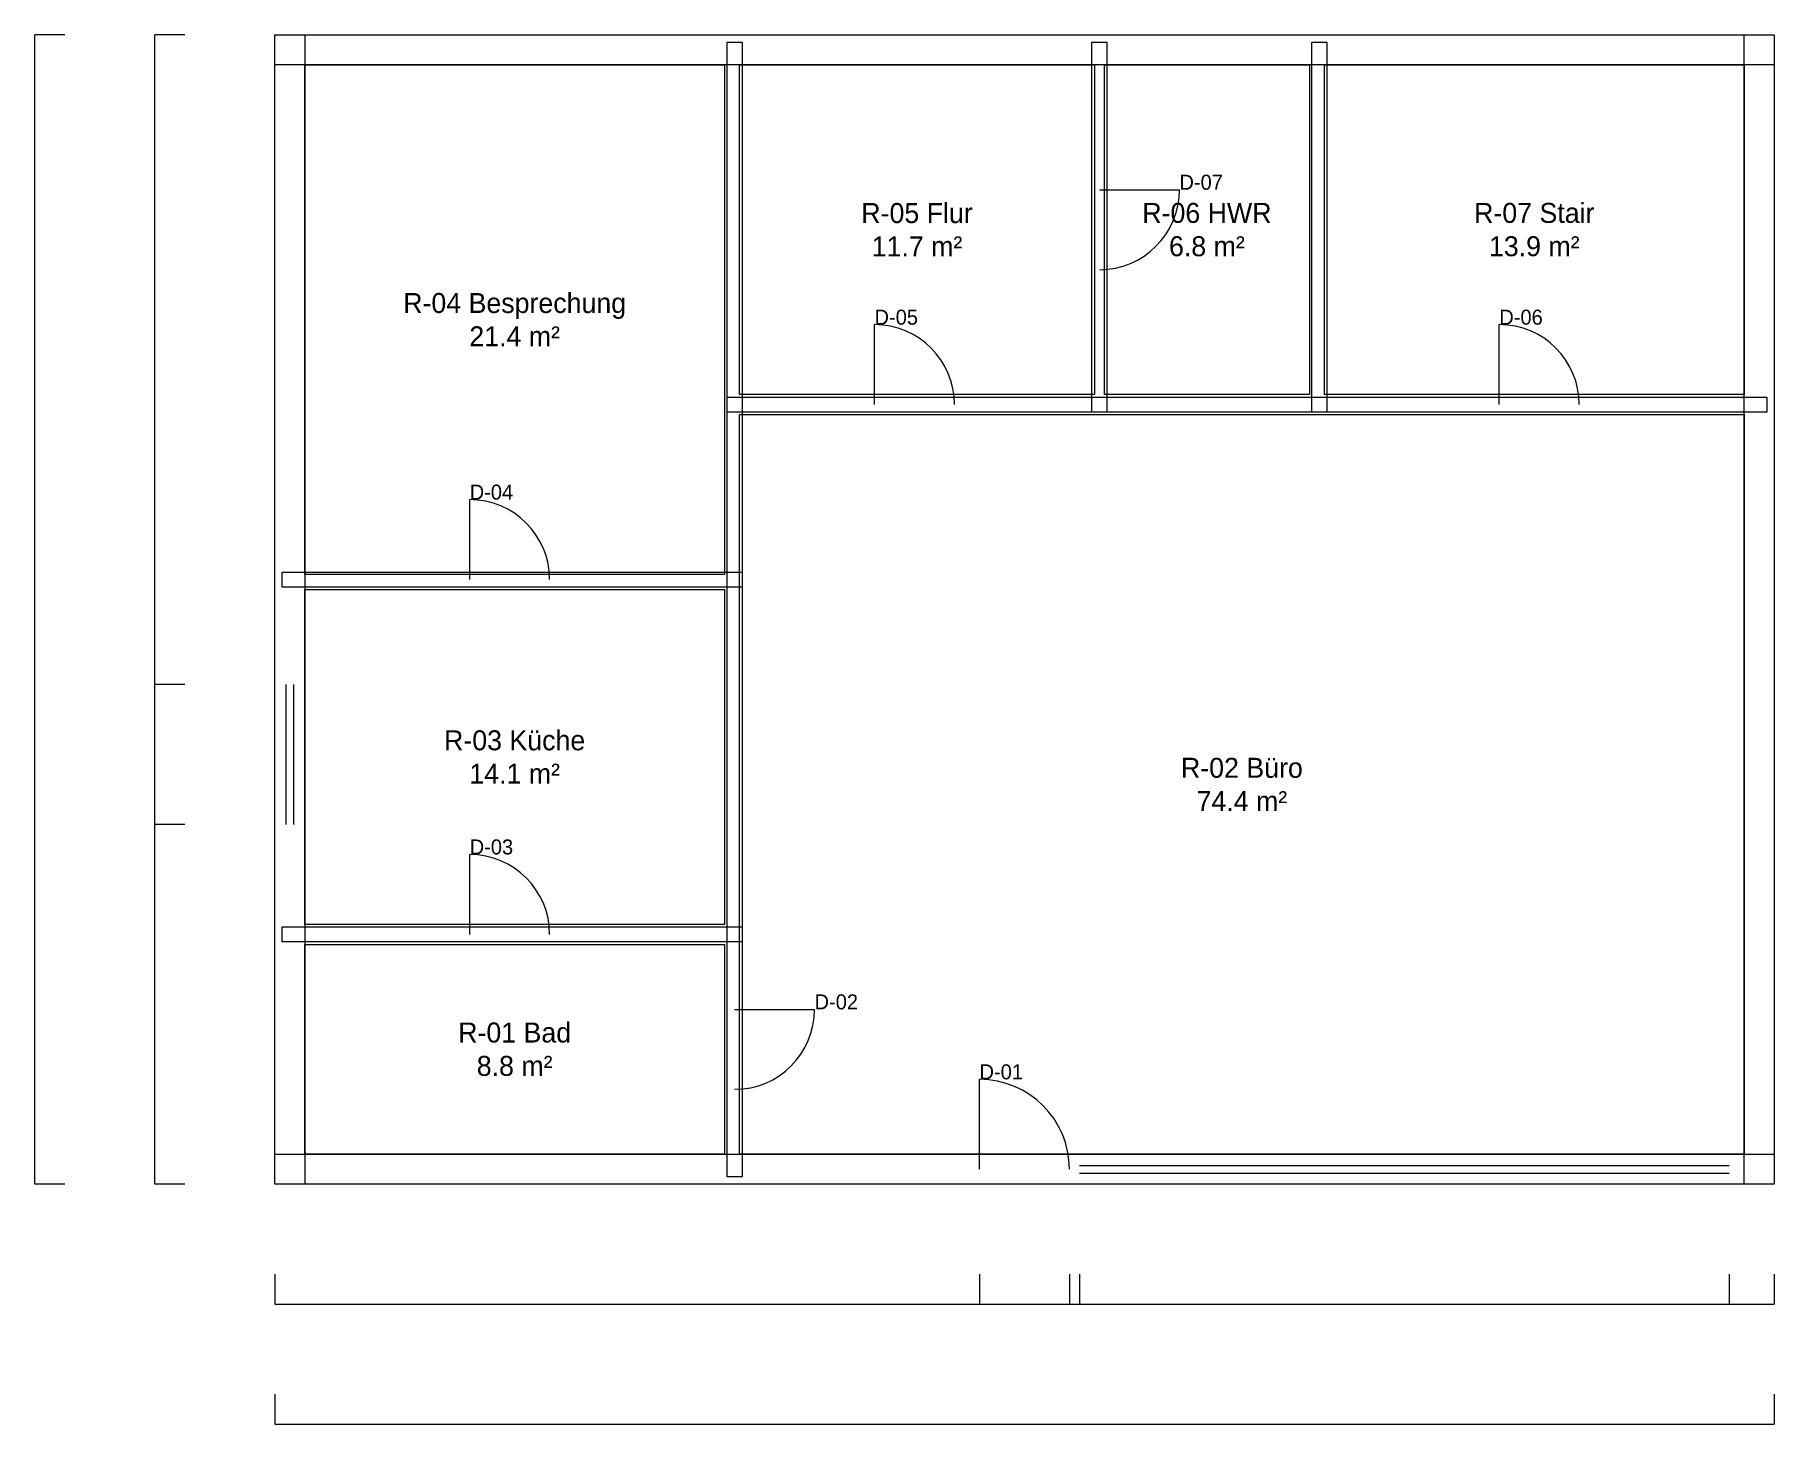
# Model space of a CAD drawing. Header units: millimetres. Extents: x -2400 to 15000, y -2400 to 11500.
import ezdxf

# ---------------------------------------------------------------- set-up
doc = ezdxf.new("R2010")
doc.units = ezdxf.units.MM
for name, color, linetype in [('A-ANNO-DIMS', 1, 'Continuous'), ('A-ANNO-TEXT', 3, 'Continuous'), ('A-AREA', 8, 'Continuous'), ('A-AREA-IDEN', 2, 'Continuous'), ('A-DOOR', 30, 'Continuous'), ('A-GLAZ', 5, 'Continuous'), ('A-WALL', 7, 'Continuous')]:
    doc.layers.add(name, color=color, linetype=linetype)
doc.styles.add('OpenSansCondensed-Light', font='OpenSansCondensed-Light.ttf')
doc.dimstyles.new('EZDXF', dxfattribs={"dimtxt": 0.25, "dimasz": 0.175, "dimexe": 0.375, "dimexo": 0.125, "dimgap": 0.1, "dimtad": 1, "dimlfac": 100, "dimzin": 12, "dimdsep": 46, "dimtxsty": 'OpenSansCondensed-Light', "dimblk": 'ARCHTICK', "dimcen": 2.5, "dimazin": 3, "dimtfac": 0.5, "dimtmove": 2, "dimatfit": 3})

# ---------------------------------------------------------------- blocks, each defined once
blk = doc.blocks.new('_ARCHTICK')
at = {"color": 0, "linetype": 'BYBLOCK', "const_width": 0.15}
blk.add_lwpolyline([(-0.5, -0.5), (0.5, 0.5)], dxfattribs=at)

msp = doc.modelspace()

# ---------------------------------------------------------------- linework, layer by layer
at = {"layer": 'A-AREA'}
for points in [[(300, 11200), (4500, 11200), (4500, 6100), (300, 6100), (300, 11200)], [(4650, 11200), (8200, 11200), (8200, 7900), (4650, 7900), (4650, 11200)], [(8300, 11200), (10350, 11200), (10350, 7900), (8300, 7900), (8300, 11200)], [(10500, 11200), (14700, 11200), (14700, 7900), (10500, 7900), (10500, 11200)], [(4650, 7700), (14700, 7700), (14700, 300), (4650, 300), (4650, 7700)], [(300, 5950), (4500, 5950), (4500, 2600), (300, 2600), (300, 5950)], [(300, 2400), (4500, 2400), (4500, 300), (300, 300), (300, 2400)]]:
    msp.add_lwpolyline(points, close=True, dxfattribs=at)
at = {"layer": 'A-DOOR'}
for p, q in [((8250, 9950), (9050, 9950)), ((6000, 7800), (6000, 8600)), ((12250, 7800), (12250, 8600)), ((1950, 6050), (1950, 6850)), ((1950, 2500), (1950, 3300)), ((4600, 1750), (5400, 1750)), ((7050, 150), (7050, 1050))]:
    msp.add_line(p, q, dxfattribs=at)
for centre, radius, start, end in [((8250, 9950), 800, -90, 0), ((6000, 7800), 800, 0, 90), ((12250, 7800), 800, 0, 90), ((1950, 6050), 800, 0, 90), ((1950, 2500), 800, 0, 90), ((4600, 1750), 800, -90, 0), ((7050, 150), 900, 0, 90)]:
    msp.add_arc(centre, radius, start, end, dxfattribs=at)
at = {"layer": 'A-GLAZ'}
for p, q in [((112.5, 5000), (112.5, 3600)), ((187.5, 5000), (187.5, 3600)), ((8050, 187.5), (14550, 187.5)), ((8050, 112.5), (14550, 112.5))]:
    msp.add_line(p, q, dxfattribs=at)
at = {"layer": 'A-WALL'}
for points in [[(0, 11500), (15000, 11500), (15000, 11200), (0, 11200), (0, 11500)], [(300, 5000), (300, 3600), (300, 0), (0, 0), (0, 3600), (0, 5000), (0, 11500), (300, 11500), (300, 5000), (300, 5000)], [(15000, 0), (14700, 0), (14700, 11500), (15000, 11500), (15000, 0)], [(4675, 7725), (4525, 7725), (4525, 11425), (4675, 11425), (4675, 7725)], [(8175, 9950), (8175, 11425), (8325, 11425), (8325, 9950), (8325, 9150), (8325, 7725), (8175, 7725), (8175, 9150), (8175, 9950)], [(10525, 7725), (10375, 7725), (10375, 11425), (10525, 11425), (10525, 7725)], [(4675, 5975), (4525, 5975), (4525, 7875), (4675, 7875), (4675, 5975)], [(4525, 7875), (6000, 7875), (6800, 7875), (8325, 7875), (8325, 7725), (6800, 7725), (6000, 7725), (4525, 7725), (4525, 7875)], [(10525, 7725), (8175, 7725), (8175, 7875), (10525, 7875), (10525, 7725)], [(10375, 7875), (12250, 7875), (13050, 7875), (14925, 7875), (14925, 7725), (13050, 7725), (12250, 7725), (10375, 7725), (10375, 7875)], [(75, 6125), (1950, 6125), (2750, 6125), (4675, 6125), (4675, 5975), (2750, 5975), (1950, 5975), (75, 5975), (75, 6125)], [(4675, 2425), (4525, 2425), (4525, 6125), (4675, 6125), (4675, 2425)], [(75, 2575), (1950, 2575), (2750, 2575), (4675, 2575), (4675, 2425), (2750, 2425), (1950, 2425), (75, 2425), (75, 2575)], [(4525, 1750), (4525, 2575), (4675, 2575), (4675, 1750), (4675, 950), (4675, 950), (4675, 75), (4525, 75), (4525, 950), (4525, 1750)], [(0, 300), (7050, 300), (7950, 300), (8050, 300), (14550, 300), (15000, 300), (15000, 0), (14550, 0), (8050, 0), (7950, 0), (7050, 0), (0, 0), (0, 300)]]:
    msp.add_lwpolyline(points, close=True, dxfattribs=at)

# ---------------------------------------------------------------- texts
at = {"layer": 'A-ANNO-TEXT'}
for s, p in [('D-07', (9050, 9950)), ('D-05', (6000, 8600)), ('D-06', (12250, 8600)), ('D-04', (1950, 6850)), ('D-03', (1950, 3300)), ('D-02', (5400, 1750)), ('D-01', (7050, 1050))]:
    msp.add_text(s, height=150, dxfattribs=at).set_placement(p)
at = {"layer": 'A-AREA-IDEN', "char_height": 200, "attachment_point": 5}
for s, insert in [('R-05 Flur\\P11.7 m²', (6425, 9550)), ('R-06 HWR\\P6.8 m²', (9325, 9550)), ('R-07 Stair\\P13.9 m²', (12600, 9550)), ('R-04 Besprechung\\P21.4 m²', (2400, 8650)), ('R-03 Küche\\P14.1 m²', (2400, 4275)), ('R-02 Büro\\P74.4 m²', (9675, 4000)), ('R-01 Bad\\P8.8 m²', (2400, 1350))]:
    msp.add_mtext(s, dxfattribs=dict(at, insert=insert))

# ---------------------------------------------------------------- dimensions: what is measured, and where the dimension line sits
at = {"layer": 'A-ANNO-DIMS'}
for base, p1, p2 in [((-2400, 0), (-2100, 0), (-2100, 11500)), ((-1200, 5000), (-900, 5000), (-900, 11500)), ((-1200, 3600), (-900, 3600), (-900, 5000)), ((-1200, 0), (-900, 0), (-900, 3600))]:
    msp.add_linear_dim(base=base, p1=p1, p2=p2, angle=90, dimstyle='EZDXF', dxfattribs=at).render()
for base, p1, p2 in [((0, -1200), (0, -900), (7050, -900)), ((7050, -1200), (7050, -900), (7950, -900)), ((7950, -1200), (7950, -900), (8050, -900)), ((8050, -1200), (8050, -900), (14550, -900)), ((14550, -1200), (14550, -900), (15000, -900)), ((0, -2400), (0, -2100), (15000, -2100))]:
    msp.add_linear_dim(base=base, p1=p1, p2=p2, dimstyle='EZDXF', dxfattribs=at).render()

doc.saveas('drawing.dxf')
